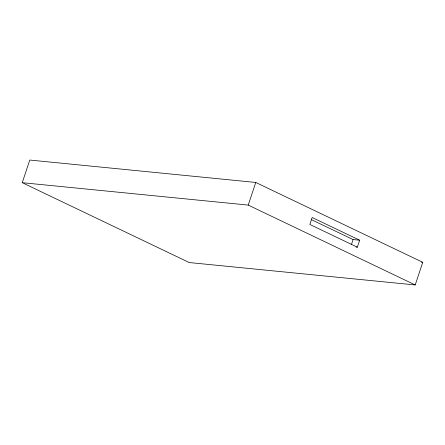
<?xml version="1.0" encoding="UTF-8"?>
<svg xmlns="http://www.w3.org/2000/svg" width="445" height="445" viewBox="0 0 445 445"><rect width="100%" height="100%" fill="white"/><g stroke="black" fill="none" stroke-linecap="round" stroke-linejoin="round"><path stroke-width="0.67" d="M22.25 182.689L29.782 160.044L255.764 182.456L422.75 262.311L415.218 284.956L189.236 262.544L22.25 182.689L248.232 205.095L415.218 284.956M248.232 205.095L255.764 182.456M351.405 244.633L353.091 239.566L359.671 240.222L357.352 247.186L356.039 247.058M421.37 262.172L422.75 262.311M359.671 240.222L312.156 217.499L309.837 224.464L357.352 247.186M311.2 219.535L353.091 239.566"/></g></svg>
